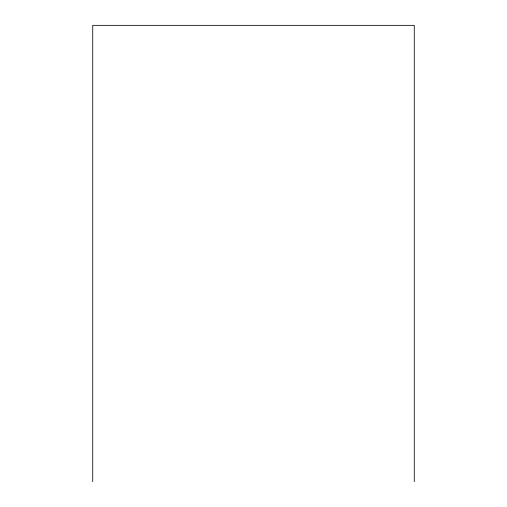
<?xml version="1.0" encoding="UTF-8"?>
<svg xmlns="http://www.w3.org/2000/svg" width="507" height="507" viewBox="0 0 507 507"><rect width="100%" height="100%" fill="white"/><g stroke="black" fill="none" stroke-linecap="round" stroke-linejoin="round"><path stroke-width="0.76" d="M414.27 481.65L414.27 25.35L92.73 25.35L92.73 481.65"/></g></svg>
